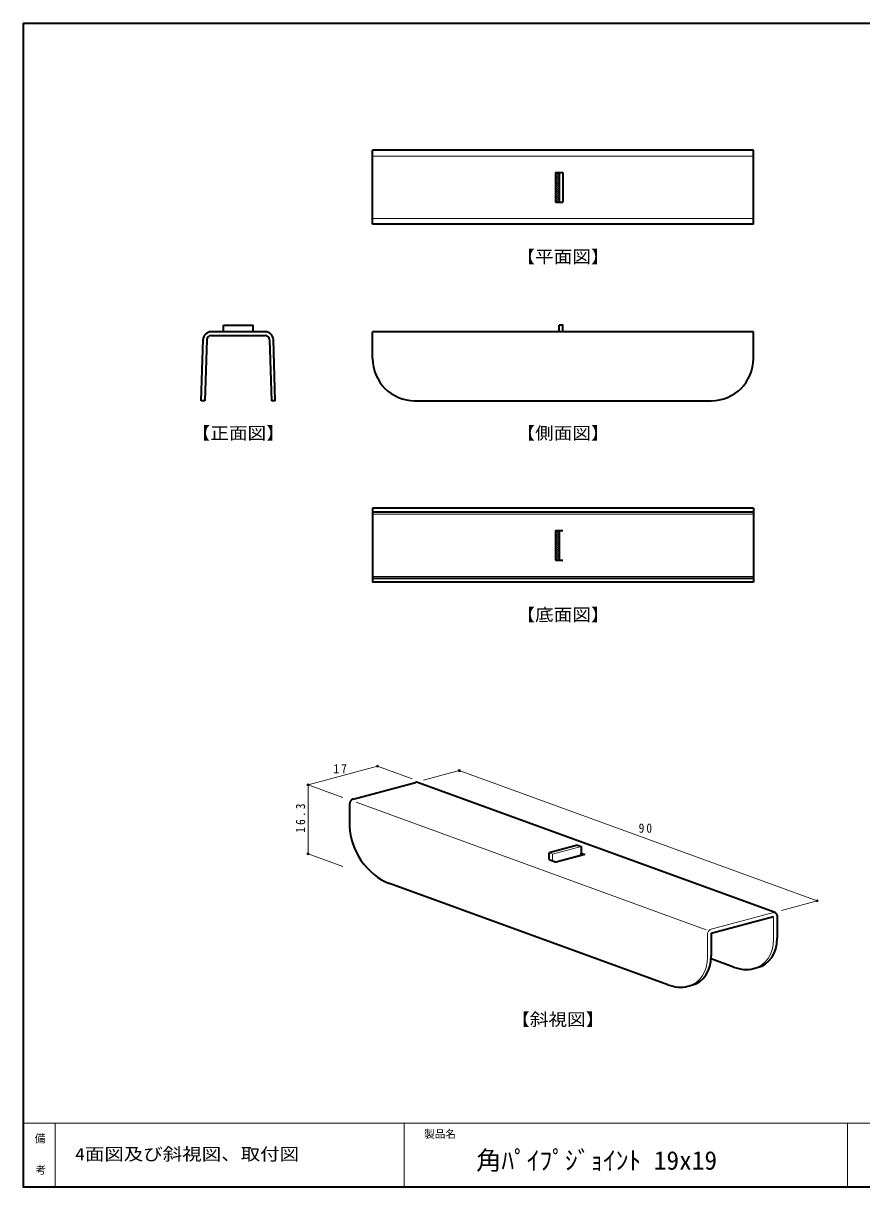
# Model space of a CAD drawing. Units: millimetres on the paper. Extents: x -195 to 195, y -138 to 138.
# Drawn here: x -194.8 to 3.4, y -137.5 to 137.5 of the extents above; entities that cross this region are included whole.
import ezdxf
from ezdxf.enums import TextEntityAlignment as Align

# ---------------------------------------------------------------- set-up
doc = ezdxf.new("R2010")
doc.units = ezdxf.units.MM
doc.header["$PDMODE"] = 32
doc.header["$PDSIZE"] = 0.5
for name, color, linetype, lineweight in [('0-0_角ﾊﾟｲﾌﾟジョイント', 7, 'Continuous', 35), ('0-1_寸法', 4, 'Continuous', 18), ('F-0_図面枠', 4, 'Continuous', 18)]:
    doc.layers.add(name, color=color, linetype=linetype, lineweight=lineweight)
doc.layers.add('F-2_文字1', color=7, linetype='Continuous')
doc.layers.add('F-3_文字2', color=7, linetype='Continuous')
doc.styles.add('ＭＳ ゴシック', font='')
doc.styles.get('ＭＳ ゴシック').set_extended_font_data('MS Gothic')

msp = doc.modelspace()

# ---------------------------------------------------------------- linework, layer by layer
at = {"layer": '0-0_角ﾊﾟｲﾌﾟジョイント'}
for p, q in [((-112.209, 89.983), (-112.209, 107.483)), ((-22.209, 107.483), (-112.209, 107.483)), ((-22.209, 89.983), (-22.209, 107.483)), ((-69.009, 102.233), (-67.209, 102.233)), ((-69.009, 102.233), (-69.009, 95.233)), ((-68.109, 102.233), (-68.109, 95.233)), ((-67.209, 102.233), (-67.209, 95.233)), ((-69.009, 95.233), (-67.209, 95.233)), ((-22.209, 89.983), (-112.209, 89.983)), ((-147.459, 66.172), (-140.459, 66.172)), ((-147.459, 64.572), (-147.459, 66.172)), ((-140.459, 64.572), (-140.459, 66.172)), ((-68.109, 64.572), (-68.109, 66.172)), ((-137.551, 64.572), (-150.366, 64.572)), ((-150.366, 63.672), (-137.551, 63.672)), ((-22.209, 64.572), (-112.209, 64.572)), ((-112.209, 58.272), (-112.209, 64.572)), ((-22.209, 58.272), (-22.209, 64.572)), ((-152.709, 48.272), (-152.265, 62.73)), ((-151.366, 62.703), (-151.808, 48.272)), ((-136.552, 62.703), (-136.109, 48.272)), ((-135.209, 48.272), (-135.652, 62.73)), ((-151.808, 48.272), (-152.709, 48.272)), ((-135.209, 48.272), (-136.109, 48.272)), ((-102.209, 48.272), (-32.209, 48.272)), ((-112.209, 22.861), (-112.209, 5.361)), ((-22.209, 22.861), (-112.209, 22.861)), ((-22.209, 22.861), (-22.209, 5.361)), ((-22.209, 21.961), (-112.209, 21.961)), ((-69.009, 17.611), (-67.209, 17.611)), ((-69.009, 17.611), (-69.009, 10.611)), ((-68.109, 17.611), (-68.109, 10.611)), ((-69.009, 10.611), (-67.209, 10.611)), ((-22.209, 6.261), (-112.209, 6.261)), ((-22.209, 5.361), (-112.209, 5.361)), ((-116.757, -45.855), (-102.069, -41.919)), ((-116.757, -45.855), (-102.069, -41.919)), ((-116.757, -45.855), (-102.069, -41.919)), ((-116.757, -45.855), (-102.069, -41.919)), ((-17.05, -72.711), (-101.622, -41.929)), ((-17.05, -72.711), (-101.622, -41.929)), ((-17.05, -72.711), (-101.622, -41.929)), ((-17.05, -72.711), (-101.622, -41.929)), ((-117.621, -46.98), (-117.621, -52.386)), ((-117.621, -46.98), (-117.621, -52.386)), ((-117.621, -46.98), (-117.621, -52.386)), ((-117.621, -46.98), (-117.621, -52.386)), ((-63.743, -56.772), (-70.505, -58.583)), ((-63.743, -56.772), (-70.505, -58.583)), ((-63.743, -56.772), (-70.505, -58.583)), ((-63.743, -56.772), (-70.505, -58.583)), ((-63.743, -56.772), (-62.898, -57.079)), ((-63.743, -56.772), (-62.898, -57.079)), ((-63.743, -56.772), (-62.898, -57.079)), ((-63.743, -56.772), (-62.898, -57.079)), ((-62.898, -57.079), (-62.898, -58.68)), ((-62.898, -57.079), (-62.898, -58.68)), ((-62.898, -57.079), (-62.898, -58.68)), ((-62.898, -57.079), (-62.898, -58.68)), ((-70.505, -60.183), (-70.505, -58.583)), ((-70.505, -60.183), (-70.505, -58.583)), ((-70.505, -60.183), (-70.505, -58.583)), ((-70.505, -60.183), (-70.505, -58.583)), ((-70.505, -60.183), (-68.813, -60.799)), ((-70.505, -60.183), (-68.813, -60.799)), ((-70.505, -60.183), (-68.813, -60.799)), ((-70.505, -60.183), (-68.813, -60.799)), ((-63.317, -59.304), (-68.848, -60.786)), ((-63.317, -59.304), (-68.848, -60.786)), ((-63.317, -59.304), (-68.848, -60.786)), ((-63.317, -59.304), (-68.848, -60.786)), ((-62.052, -58.987), (-68.813, -60.799)), ((-62.052, -58.987), (-68.813, -60.799)), ((-62.052, -58.987), (-68.813, -60.799)), ((-62.052, -58.987), (-68.813, -60.799)), ((-62.898, -58.679), (-62.052, -58.987)), ((-62.898, -58.679), (-62.052, -58.987)), ((-62.898, -58.679), (-62.052, -58.987)), ((-62.898, -58.679), (-62.052, -58.987)), ((-42.44, -89.75), (-108.224, -65.807)), ((-42.44, -89.75), (-108.224, -65.807)), ((-42.44, -89.75), (-108.224, -65.807)), ((-42.44, -89.75), (-108.224, -65.807)), ((-32.179, -77.535), (-17.497, -73.601)), ((-32.179, -77.535), (-17.497, -73.601)), ((-32.179, -77.535), (-17.497, -73.601)), ((-32.179, -77.535), (-17.497, -73.601)), ((-16.628, -73.368), (-16.628, -78.774)), ((-16.628, -73.368), (-16.628, -78.774)), ((-16.628, -73.368), (-16.628, -78.774)), ((-16.628, -73.368), (-16.628, -78.774)), ((-32.179, -77.535), (-32.179, -82.941)), ((-32.179, -77.535), (-32.179, -82.941)), ((-32.179, -77.535), (-32.179, -82.941)), ((-32.179, -77.535), (-32.179, -82.941)), ((-26.894, -85.581), (-32.203, -83.649)), ((-26.894, -85.581), (-32.203, -83.649)), ((-26.894, -85.581), (-32.203, -83.649)), ((-26.894, -85.581), (-32.203, -83.649)), ((-22.158, -85.943), (-21.289, -85.711)), ((-22.158, -85.943), (-21.289, -85.711)), ((-22.158, -85.943), (-21.289, -85.711)), ((-22.158, -85.943), (-21.289, -85.711)), ((-37.71, -90.11), (-36.84, -89.878)), ((-37.71, -90.11), (-36.84, -89.878)), ((-37.71, -90.11), (-36.84, -89.878)), ((-37.71, -90.11), (-36.84, -89.878))]:
    msp.add_line(p, q, dxfattribs=at)
at = {"layer": '0-0_角ﾊﾟｲﾌﾟジョイント', "color": 4, "lineweight": 18}
for p, q in [((-22.209, 106.11), (-112.209, 106.11)), ((-69.009, 101.733), (-68.509, 102.233)), ((-69.009, 101.233), (-68.109, 102.133)), ((-69.009, 100.733), (-68.109, 101.633)), ((-69.009, 100.233), (-68.109, 101.133)), ((-69.009, 99.733), (-68.109, 100.633)), ((-69.009, 99.233), (-68.109, 100.133)), ((-69.009, 98.733), (-68.109, 99.633)), ((-69.009, 98.233), (-68.109, 99.133)), ((-69.009, 97.733), (-68.109, 98.633)), ((-69.009, 97.233), (-68.109, 98.133)), ((-69.009, 96.733), (-68.109, 97.633)), ((-69.009, 96.233), (-68.109, 97.133)), ((-69.009, 95.733), (-68.109, 96.633)), ((-69.009, 95.233), (-68.109, 96.133)), ((-68.509, 95.233), (-68.109, 95.633)), ((-22.209, 91.356), (-112.209, 91.356)), ((-22.209, 21.488), (-112.209, 21.488)), ((-69.009, 17.111), (-68.509, 17.611)), ((-69.009, 16.611), (-68.109, 17.511)), ((-69.009, 16.111), (-68.109, 17.011)), ((-69.009, 15.611), (-68.109, 16.511)), ((-69.009, 15.111), (-68.109, 16.011)), ((-69.009, 14.611), (-68.109, 15.511)), ((-69.009, 14.111), (-68.109, 15.011)), ((-69.009, 13.611), (-68.109, 14.511)), ((-69.009, 13.111), (-68.109, 14.011)), ((-69.009, 12.611), (-68.109, 13.511)), ((-69.009, 12.111), (-68.109, 13.011)), ((-69.009, 11.611), (-68.109, 12.511)), ((-69.009, 11.111), (-68.109, 12.011)), ((-69.009, 10.611), (-68.109, 11.511)), ((-68.509, 10.611), (-68.109, 11.011)), ((-22.209, 6.734), (-112.209, 6.734)), ((-33.396, -76.742), (-116.115, -46.634)), ((-33.396, -76.742), (-116.115, -46.634)), ((-33.396, -76.742), (-116.115, -46.634)), ((-33.396, -76.742), (-116.115, -46.634)), ((-62.898, -57.079), (-69.659, -58.891)), ((-70.505, -58.583), (-69.659, -58.891)), ((-69.659, -60.491), (-69.659, -58.891)), ((-32.185, -76.637), (-17.497, -72.701)), ((-17.497, -73.601), (-17.497, -79.007)), ((-33.048, -77.762), (-33.048, -83.174))]:
    msp.add_line(p, q, dxfattribs=at)
at = {"layer": '0-0_角ﾊﾟｲﾌﾟジョイント'}
msp.add_lwpolyline([(-67.209, 64.572), (-67.209, 66.172), (-68.109, 66.172)], dxfattribs=at)
for centre, radius, start, end in [((-150.366, 62.672), 1.9, 90, 178.24301), ((-150.366, 62.672), 1, 90, 178.24301), ((-137.551, 62.672), 1.9, 1.75699, 90), ((-137.551, 62.672), 1, 1.75699, 90), ((-102.209, 58.272), 10, 180, 270), ((-32.209, 58.272), 10, 270, 0)]:
    msp.add_arc(centre, radius, start, end, dxfattribs=at)
for centre, major_axis, ratio, start_param, end_param in [((-102.069, -42.819), (0.614, 0.8), 0.77, 0.2327419, 0.7906144), ((-102.069, -42.819), (0.614, 0.8), 0.77, 0.2327419, 0.7906144), ((-102.069, -42.819), (0.614, 0.8), 0.77, 0.2327419, 0.7906144), ((-102.069, -42.819), (0.614, 0.8), 0.77, 0.2327419, 0.7906144), ((-116.751, -46.753), (0.614, 0.8), 0.77, 0.7836594, 2.3579332), ((-116.751, -46.753), (0.614, 0.8), 0.77, 0.7836594, 2.3579332), ((-116.751, -46.753), (0.614, 0.8), 0.77, 0.7836594, 2.3579332), ((-116.751, -46.753), (0.614, 0.8), 0.77, 0.7836594, 2.3579332), ((-108.224, -55.807), (-6.646, 9.491), 0.7, 0.7849535, 2.3566391), ((-63.743, -58.372), (-0.598, 0.854), 0.7, 2.8842148, 3.927139), ((-17.497, -73.601), (0.614, 0.8), 0.77, 5.4925709, 7.0737997), ((-17.497, -73.601), (0.614, 0.8), 0.77, 5.4925709, 7.0737997), ((-17.497, -73.601), (0.614, 0.8), 0.77, 5.4925709, 7.0737997), ((-17.497, -73.601), (0.614, 0.8), 0.77, 5.4925709, 7.0737997), ((-26.024, -75.348), (-6.646, 9.491), 0.7, 2.8842148, 3.927139), ((-26.024, -75.348), (-6.646, 9.491), 0.7, 2.8842148, 3.927139), ((-26.024, -75.348), (-6.646, 9.491), 0.7, 2.8842148, 3.927139), ((-26.024, -75.348), (-6.646, 9.491), 0.7, 2.8842148, 3.927139), ((-41.576, -79.515), (-6.646, 9.491), 0.7, 2.8842148, 3.927139), ((-41.576, -79.515), (-6.646, 9.491), 0.7, 2.8842148, 3.927139), ((-41.576, -79.515), (-6.646, 9.491), 0.7, 2.8842148, 3.927139), ((-41.576, -79.515), (-6.646, 9.491), 0.7, 2.8842148, 3.927139), ((-26.894, -75.581), (-6.646, 9.491), 0.7, 2.3560463, 2.8842148), ((-42.44, -79.75), (-6.646, 9.491), 0.7, 2.3560463, 2.8837025)]:
    msp.add_ellipse(centre, major_axis=major_axis, ratio=ratio, start_param=start_param, end_param=end_param, dxfattribs=at)
at = {"layer": '0-0_角ﾊﾟｲﾌﾟジョイント', "color": 4, "lineweight": 18}
for centre, major_axis, ratio, start_param, end_param in [((-32.179, -77.535), (0.614, 0.8), 0.77, 0.7836594, 2.3579332), ((-26.894, -75.581), (-6.646, 9.491), 0.7, 2.8842148, 3.927139), ((-42.445, -79.748), (-6.646, 9.491), 0.7, 2.8842148, 3.927139)]:
    msp.add_ellipse(centre, major_axis=major_axis, ratio=ratio, start_param=start_param, end_param=end_param, dxfattribs=at)
at = {"layer": '0-1_寸法'}
for p, q in [((-127.45, -42.509), (-111.03, -38.109)), ((-102.838, -41.09), (-111.03, -38.109)), ((-100.143, -41.403), (-91.723, -39.147)), ((-7.151, -69.929), (-91.723, -39.147)), ((-119.259, -45.49), (-127.45, -42.509)), ((-127.45, -42.509), (-127.45, -58.809)), ((-119.259, -61.79), (-127.45, -58.809)), ((-15.571, -72.185), (-7.151, -69.929))]:
    msp.add_line(p, q, dxfattribs=at)
for p in [(-111.03, -38.109), (-91.723, -39.147), (-127.45, -42.509), (-127.45, -58.809), (-7.151, -69.929)]:
    msp.add_point(p, dxfattribs=at)
at = {"layer": 'F-0_図面枠', "color": 7, "lineweight": 35}
msp.add_line((-194.75, 137.5), (194.75, 137.5), dxfattribs=at)
at = {"layer": 'F-0_図面枠'}
for p, q in [((-194.75, -122.5), (194.75, -122.5)), ((-187.25, -122.5), (-187.25, -137.5)), ((-104.75, -122.5), (-104.75, -137.5)), ((0, -122.5), (0, -137.5))]:
    msp.add_line(p, q, dxfattribs=at)
at = {"layer": 'F-0_図面枠', "color": 7, "lineweight": 35}
msp.add_lwpolyline([(-194.75, 137.5), (-194.75, -137.5), (194.75, -137.5)], dxfattribs=at)

# ---------------------------------------------------------------- texts
at = {"layer": '0-1_寸法', "color": 7, "style": 'ＭＳ ゴシック', "width": 1.1}
for s, p in [('【平面図】', (-78.209, 79.983)), ('【正面図】', (-154.959, 38.272)), ('【側面図】', (-78.209, 38.272)), ('【底面図】', (-78.209, -4.639)), ('【斜視図】', (-79.445, -100.3))]:
    msp.add_text(s, height=2.933, dxfattribs=at).set_placement(p, align=Align.BOTTOM_LEFT)
at = {"layer": '0-1_寸法', "color": 7, "char_height": 2.199, "attachment_point": 7, "style": 'ＭＳ ゴシック'}
for s, insert in [('\\T1.36;\\W0.9;17', (-121.466, -39.814)), ('\\T1.36;\\W0.9;90', (-49.329, -53.865))]:
    msp.add_mtext(s, dxfattribs=dict(at, insert=insert))
at = {"layer": '0-1_寸法', "color": 7, "insert": (-128.112, -53.84), "char_height": 2.199, "attachment_point": 7, "rotation": 90, "style": 'ＭＳ ゴシック'}
msp.add_mtext('\\T1.38;\\W0.9;16.3', dxfattribs=at)
at = {"layer": 'F-2_文字1', "style": 'ＭＳ ゴシック'}
for s, p in [('備', (-192.039, -127.587)), ('製品名', (-100.023, -126.502)), ('考', (-191.86, -135.01))]:
    msp.add_text(s, height=1.833, dxfattribs=at).set_placement(p, align=Align.BOTTOM_LEFT)
at = {"layer": 'F-3_文字2', "style": 'ＭＳ ゴシック', "width": 1.15}
msp.add_text('4面図及び斜視図、取付図', height=2.933, dxfattribs=at).set_placement((-182.486, -132.132), align=Align.BOTTOM_LEFT)
at = {"layer": 'F-3_文字2', "style": 'ＭＳ ゴシック'}
msp.add_text('角ﾊﾟｲﾌﾟｼﾞｮｲﾝﾄ 19x19', height=4.399, dxfattribs=at).set_placement((-87.749, -134.791), align=Align.BOTTOM_LEFT)

doc.saveas('drawing.dxf')
